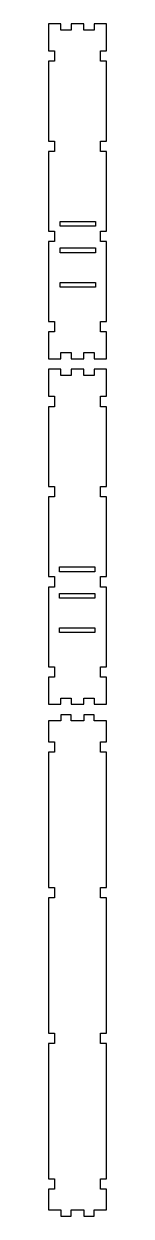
# Model space of a CAD drawing. Header units: metres. Extents: x -80 to 80, y -1230 to 80.
# Drawn here: x -14 to 14, y -492 to 80 of the extents above; entities that cross this region are included whole.
import ezdxf

# ---------------------------------------------------------------- set-up
doc = ezdxf.new("R2010")
doc.units = ezdxf.units.M

msp = doc.modelspace()

# ---------------------------------------------------------------- linework, layer by layer
for p, q in [((-7.99998, 80.5), (-14, 80.5)), ((-14, 80.5), (-14, 67.5)), ((-7.99998, 77.5), (-7.99998, 80.5)), ((3, 80.5), (-2.99998, 80.5)), ((-2.99998, 80.5), (-2.99998, 77.5)), ((3, 77.5), (3, 80.5)), ((14, 80.5), (8, 80.5)), ((8, 80.5), (8, 77.5)), ((14, 67.5), (14, 80.5)), ((-2.99998, 77.5), (-7.99998, 77.5)), ((8, 77.5), (3, 77.5)), ((-14, 67.5), (-11, 67.5)), ((-11, 67.5), (-11, 62.5)), ((11, 62.5), (11, 67.5)), ((11, 67.5), (14, 67.5)), ((-11, 62.5), (-14, 62.5)), ((-14, 62.5), (-14, 24.1667)), ((14, 62.5), (11, 62.5)), ((14, 24.1667), (14, 62.5)), ((-14, 24.1667), (-11, 24.1667)), ((-11, 24.1667), (-11, 19.1667)), ((11, 19.1667), (11, 24.1667)), ((11, 24.1667), (14, 24.1667)), ((-11, 19.1667), (-14, 19.1667)), ((-14, 19.1667), (-14, -19.1667)), ((14, 19.1667), (11, 19.1667)), ((14, -19.1667), (14, 19.1667)), ((-8.25586, -16.7959), (-8.25586, -14.4941)), ((-8.25586, -14.4941), (8.63768, -14.4941)), ((8.63768, -16.7959), (-8.25586, -16.7959)), ((8.63768, -14.4941), (8.63768, -16.7959)), ((-14, -19.1667), (-11, -19.1667)), ((-11, -19.1667), (-11, -24.1667)), ((11, -24.1667), (11, -19.1667)), ((11, -19.1667), (14, -19.1667)), ((-11, -24.1667), (-14, -24.1667)), ((-14, -24.1667), (-14, -62.5)), ((-8.25586, -29.5264), (-8.25586, -27.2236)), ((-8.25586, -27.2236), (8.63768, -27.2236)), ((8.63768, -27.2236), (8.63768, -29.5264)), ((14, -24.1667), (11, -24.1667)), ((14, -62.5), (14, -24.1667)), ((8.63768, -29.5264), (-8.25586, -29.5264)), ((-8.25586, -46.083), (-8.25586, -43.7812)), ((-8.25586, -43.7812), (8.63768, -43.7812)), ((8.63768, -43.7812), (8.63768, -46.083)), ((8.63768, -46.083), (-8.25586, -46.083)), ((-14, -62.5), (-11, -62.5)), ((-11, -62.5), (-11, -67.5)), ((11, -67.5), (11, -62.5)), ((11, -62.5), (14, -62.5)), ((-11, -67.5), (-14, -67.5)), ((-14, -67.5), (-14, -80.5)), ((14, -67.5), (11, -67.5)), ((14, -80.5), (14, -67.5)), ((-8, -77.5), (-3, -77.5)), ((-8, -80.5), (-8, -77.5)), ((-3, -77.5), (-3, -80.5)), ((2.99998, -80.5), (2.99998, -77.5)), ((2.99998, -77.5), (7.99998, -77.5)), ((7.99998, -77.5), (7.99998, -80.5)), ((-14, -80.5), (-8, -80.5)), ((-7.99998, -85.5), (-14, -85.5)), ((-14, -85.5), (-14, -98.5)), ((-7.99998, -88.5), (-7.99998, -85.5)), ((-3, -80.5), (2.99998, -80.5)), ((3, -85.5), (-2.99998, -85.5)), ((-2.99998, -85.5), (-2.99998, -88.5)), ((3, -88.5), (3, -85.5)), ((7.99998, -80.5), (14, -80.5)), ((14, -85.5), (8, -85.5)), ((8, -85.5), (8, -88.5)), ((14, -98.5), (14, -85.5)), ((-2.99998, -88.5), (-7.99998, -88.5)), ((8, -88.5), (3, -88.5)), ((-14, -98.5), (-11, -98.5)), ((-11, -98.5), (-11, -103.5)), ((11, -103.5), (11, -98.5)), ((11, -98.5), (14, -98.5)), ((-11, -103.5), (-14, -103.5)), ((-14, -103.5), (-14, -141.833)), ((14, -103.5), (11, -103.5)), ((14, -141.833), (14, -103.5)), ((-14, -141.833), (-11, -141.833)), ((-11, -141.833), (-11, -146.833)), ((11, -146.833), (11, -141.833)), ((11, -141.833), (14, -141.833)), ((-11, -146.833), (-14, -146.833)), ((-14, -146.833), (-14, -185.167)), ((14, -146.833), (11, -146.833)), ((14, -185.167), (14, -146.833)), ((-8.6377, -182.796), (-8.6377, -180.494)), ((-8.6377, -180.494), (8.25584, -180.494)), ((8.25584, -182.796), (-8.6377, -182.796)), ((8.25584, -180.494), (8.25584, -182.796)), ((-14, -185.167), (-11, -185.167)), ((-11, -185.167), (-11, -190.167)), ((11, -190.167), (11, -185.167)), ((11, -185.167), (14, -185.167)), ((-11, -190.167), (-14, -190.167)), ((-14, -190.167), (-14, -228.5)), ((-8.6377, -195.526), (-8.6377, -193.224)), ((-8.6377, -193.224), (8.25584, -193.224)), ((8.25584, -193.224), (8.25584, -195.526)), ((14, -190.167), (11, -190.167)), ((14, -228.5), (14, -190.167)), ((8.25584, -195.526), (-8.6377, -195.526)), ((-8.6377, -212.083), (-8.6377, -209.781)), ((-8.6377, -209.781), (8.25584, -209.781)), ((8.25584, -209.781), (8.25584, -212.083)), ((8.25584, -212.083), (-8.6377, -212.083)), ((-14, -228.5), (-11, -228.5)), ((-11, -228.5), (-11, -233.5)), ((11, -233.5), (11, -228.5)), ((11, -228.5), (14, -228.5)), ((-11, -233.5), (-14, -233.5)), ((-14, -233.5), (-14, -246.5)), ((14, -233.5), (11, -233.5)), ((14, -246.5), (14, -233.5)), ((-8, -243.5), (-3, -243.5)), ((-8, -246.5), (-8, -243.5)), ((-3, -243.5), (-3, -246.5)), ((2.99998, -246.5), (2.99998, -243.5)), ((2.99998, -243.5), (7.99998, -243.5)), ((7.99998, -243.5), (7.99998, -246.5)), ((-14, -246.5), (-8, -246.5)), ((-3, -251.5), (-8, -251.5)), ((-8, -251.5), (-8, -254.5)), ((-3, -246.5), (2.99998, -246.5)), ((-3, -254.5), (-3, -251.5)), ((8, -251.5), (3, -251.5)), ((3, -251.5), (3, -254.5)), ((7.99998, -246.5), (14, -246.5)), ((8, -254.5), (8, -251.5)), ((-8, -254.5), (-14, -254.5)), ((-14, -254.5), (-14, -264.5)), ((3, -254.5), (-3, -254.5)), ((14, -254.5), (8, -254.5)), ((14, -264.5), (14, -254.5)), ((-14, -264.5), (-11, -264.5)), ((-11, -264.5), (-11, -269.5)), ((11, -269.5), (11, -264.5)), ((11, -264.5), (14, -264.5)), ((-11, -269.5), (-14, -269.5)), ((-14, -269.5), (-14, -334.5)), ((14, -269.5), (11, -269.5)), ((14, -334.5), (14, -269.5)), ((-14, -334.5), (-11, -334.5)), ((-11, -334.5), (-11, -339.5)), ((11, -339.5), (11, -334.5)), ((11, -334.5), (14, -334.5)), ((-11, -339.5), (-14, -339.5)), ((-14, -339.5), (-14, -404.5)), ((14, -339.5), (11, -339.5)), ((14, -404.5), (14, -339.5)), ((-14, -404.5), (-11, -404.5)), ((-11, -404.5), (-11, -409.5)), ((11, -409.5), (11, -404.5)), ((11, -404.5), (14, -404.5)), ((-11, -409.5), (-14, -409.5)), ((-14, -409.5), (-14, -474.5)), ((14, -409.5), (11, -409.5)), ((14, -474.5), (14, -409.5)), ((-14, -474.5), (-11, -474.5)), ((-11, -474.5), (-11, -479.5)), ((11, -479.5), (11, -474.5)), ((11, -474.5), (14, -474.5)), ((-11, -479.5), (-14, -479.5)), ((-14, -479.5), (-14, -489.5)), ((14, -479.5), (11, -479.5)), ((14, -489.5), (14, -479.5)), ((-14, -489.5), (-8, -489.5)), ((-8, -489.5), (-8, -492.5)), ((-8, -492.5), (-3, -492.5)), ((-3, -489.5), (3, -489.5)), ((-3, -492.5), (-3, -489.5)), ((3, -489.5), (3, -492.5)), ((3, -492.5), (8, -492.5)), ((8, -492.5), (8, -489.5)), ((8, -489.5), (14, -489.5))]:
    msp.add_line(p, q)

doc.saveas('drawing.dxf')
